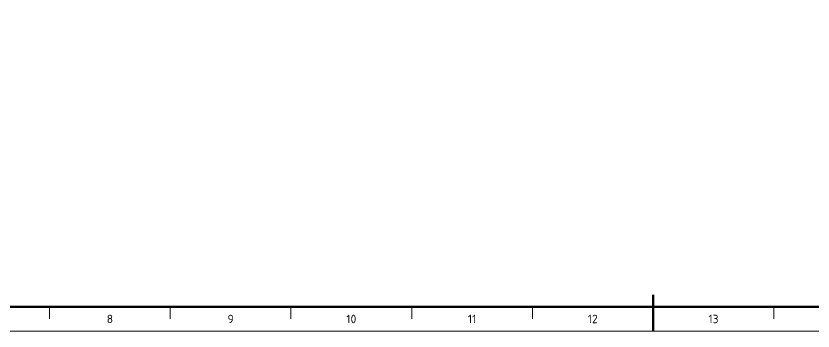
# Model space of a CAD drawing. Header units: millimetres. Extents: x 0 to 1189, y 0 to 841.
# Drawn here: x 330.6 to 660.8, y 0 to 130.4 of the extents above; entities that cross this region are included whole.
import ezdxf
from ezdxf.enums import TextEntityAlignment as Align

# ---------------------------------------------------------------- set-up
doc = ezdxf.new("R2010")
doc.units = ezdxf.units.MM
for name, color, linetype, lineweight in [('06-TEXTO', 7, 'CONTINUOUS', 25), ('07-RECUADRO', 7, 'CONTINUOUS', 70), ('08-FINA', 5, 'CONTINUOUS', 18)]:
    doc.layers.add(name, color=color, linetype=linetype, lineweight=lineweight)
doc.styles.add('ISO3098', font='isocpeur.ttf')

msp = doc.modelspace()

# ---------------------------------------------------------------- linework, layer by layer
at = {"layer": '07-RECUADRO'}
msp.add_line((594.5, 0), (594.5, 15), dxfattribs=at)
msp.add_lwpolyline([(25, 10), (1179, 10), (1179, 831), (25, 831)], close=True, dxfattribs=at)
at = {"layer": '08-FINA'}
for p, q in [((344.5, 10), (344.5, 5)), ((394.5, 10), (394.5, 5)), ((444.5, 10), (444.5, 5)), ((494.5, 10), (494.5, 5)), ((544.5, 10), (544.5, 5)), ((644.5, 10), (644.5, 5))]:
    msp.add_line(p, q, dxfattribs=at)
msp.add_lwpolyline([(0, 0), (1189, 0), (1189, 841), (0, 841)], close=True, dxfattribs=at)

# ---------------------------------------------------------------- texts
at = {"layer": '06-TEXTO', "style": 'ISO3098'}
for s, p in [('8', (369.5, 5)), ('9', (419.5, 5)), ('10', (469.5, 5)), ('11', (519.5, 5)), ('12', (569.5, 5)), ('13', (619.5, 5))]:
    msp.add_text(s, height=3.5, dxfattribs=at).set_placement(p, align=Align.MIDDLE_CENTER)

doc.saveas('drawing.dxf')
